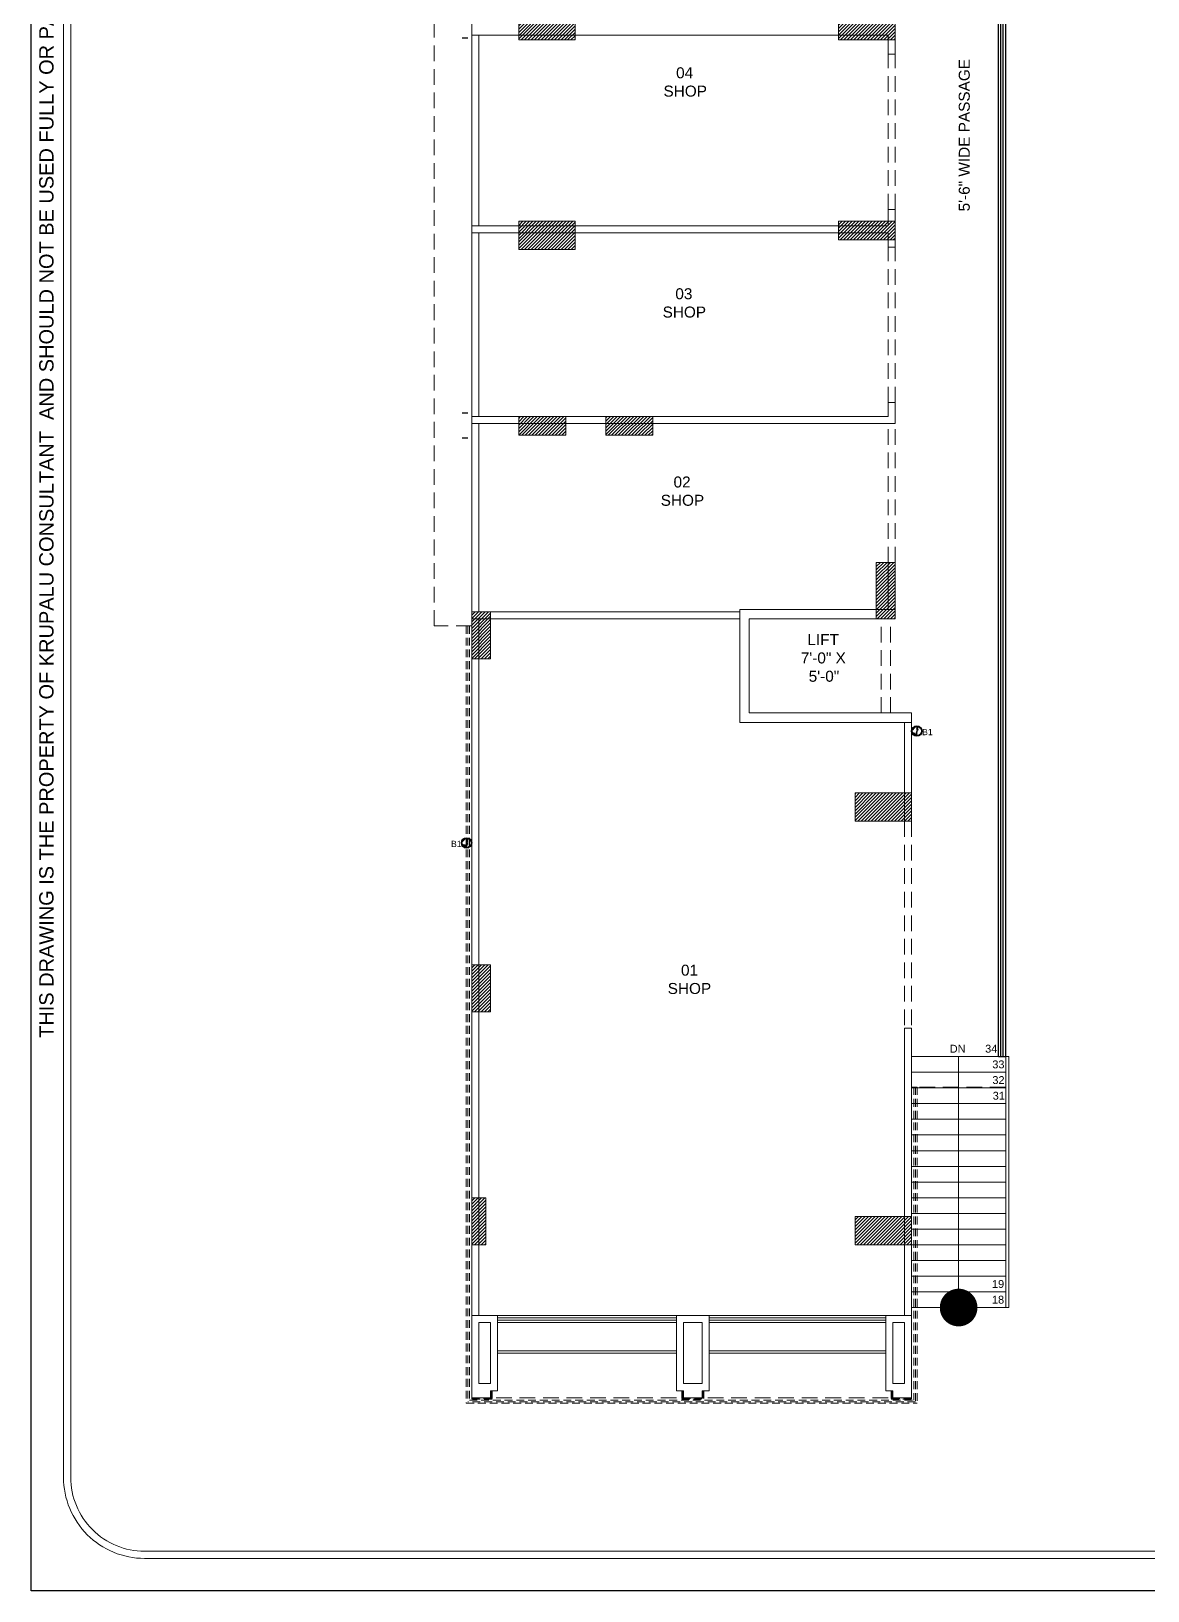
# Model space of a CAD drawing. Header units: inches. Extents: x 1807 to 67852, y 1160 to 20242.
# Drawn here: x 8459 to 9171, y 8038 to 9032 of the extents above; entities that cross this region are included whole.
import ezdxf

# ---------------------------------------------------------------- set-up
doc = ezdxf.new("R2010")
doc.units = ezdxf.units.IN
doc.header["$MEASUREMENT"] = 0
doc.linetypes.add('DASHED', pattern=[0.75, 0.5, -0.25])
doc.linetypes.add('DASHED2', pattern=[0.375, 0.25, -0.125])
doc.layers.get('0').update_dxf_attribs({"lineweight": 20})
for name, color, linetype, lineweight in [('02WINDOW & DOTTED', 8, 'Continuous', 20), ('4 upvc pip', 5, 'Continuous', 30), ('4 upvc pip hatch', 6, 'Continuous', 5), ('4. UPCV', 6, 'Continuous', 30), ('A-HATCH', 252, 'Continuous', 13), ('BLOCK', 7, 'Continuous', 0), ('column_01', 7, 'Continuous', 18), ('dotted line 4', 32, 'DASHED2', 30), ('HATCH', 8, 'Continuous', 0), ('Nstair', 8, 'Continuous', 20), ('PROJ.', 8, 'DASHED', 20), ('RAILING', 8, 'Continuous', 25), ('SHOP TEXT', 7, 'Continuous', 15), ('wall', 7, 'Continuous', 20)]:
    doc.layers.add(name, color=color, linetype=linetype, lineweight=lineweight)
doc.styles.add('Krupalu', font='arial.ttf', dxfattribs={"height": 8})
doc.styles.add('Krupalu 1', font='arial.ttf')
doc.styles.add('SCALE_72', font='sylfaen.ttf', dxfattribs={"height": 9})
doc.dimstyles.new('scale_72', dxfattribs={"dimtxt": 9, "dimasz": 4, "dimexe": 3, "dimexo": 3, "dimgap": 0.09, "dimtad": 0, "dimzin": 0, "dimdsep": 46, "dimlunit": 4, "dimtxsty": 'SCALE_72', "dimblk": 'ARCHTICK', "dimcen": 0, "dimdle": 3, "dimclrd": 256, "dimclre": 256, "dimclrt": 7, "dimadec": 0, "dimazin": 0, "dimtfac": 1, "dimtofl": 0, "dimtmove": 1, "dimatfit": 0, "dimldrblk": 'DOT', "dimfxl": 1, "dimtolj": 1, "dimtzin": 0, "dimlwd": -1, "dimlwe": -1, "dimarcsym": 0})
pattern_1 = [(45, (0, -2407.892), (-1.0606601718, 1.0606601718), [])]

# ---------------------------------------------------------------- blocks, each defined once
blk = doc.blocks.new('_ArchTick')
at = {"color": 0, "linetype": 'ByBlock', "const_width": 0.15}
blk.add_lwpolyline([(-0.5, -0.5), (0.5, 0.5)], dxfattribs=at)
blk = doc.blocks.new('rtytrut')
at = {"layer": 'HATCH'}
h = blk.add_hatch(dxfattribs=at)
h.set_pattern_fill('ANSI31', color=256, scale=12, style=0)
h.set_pattern_definition(pattern_1)
h.paths.add_polyline_path([(134987.68, -630534.39), (135023.68, -630534.39), (135023.68, -630552.39), (134987.68, -630552.39)])
h = blk.add_hatch(dxfattribs=at)
h.set_pattern_fill('ANSI31', color=256, scale=12, style=0)
h.set_pattern_definition(pattern_1)
h.paths.add_polyline_path([(135227.68, -630540.39), (135191.68, -630540.39), (135191.68, -630552.39), (135227.68, -630552.39)])
h = blk.add_hatch(dxfattribs=at)
h.set_pattern_fill('ANSI31', color=256, scale=12, style=0)
h.set_pattern_definition(pattern_1)
h.paths.add_polyline_path([(134987.68, -630685.89), (135023.68, -630685.89), (135023.68, -630667.89), (134987.68, -630667.89)])
h = blk.add_hatch(dxfattribs=at)
h.set_pattern_fill('ANSI31', color=256, scale=12, style=0)
h.set_pattern_definition(pattern_1)
h.paths.add_polyline_path([(135227.68, -630679.89), (135191.68, -630679.89), (135191.68, -630667.89), (135227.68, -630667.89)])
h = blk.add_hatch(dxfattribs=at)
h.set_pattern_fill('ANSI31', color=256, scale=12, style=0)
h.set_pattern_definition(pattern_1)
h.paths.add_polyline_path([(134987.68, -630804.39), (135017.68, -630804.39), (135017.68, -630792.39), (134987.68, -630792.39)])
h = blk.add_hatch(dxfattribs=at)
h.set_pattern_fill('ANSI31', color=256, scale=12, style=0)
h.set_pattern_definition(pattern_1)
h.paths.add_polyline_path([(135073.18, -630804.39), (135043.18, -630804.39), (135043.18, -630792.39), (135073.18, -630792.39)])
h = blk.add_hatch(dxfattribs=at)
h.set_pattern_fill('ANSI31', color=256, scale=12, style=0)
h.set_pattern_definition(pattern_1)
h.paths.add_polyline_path([(135215.68, -630921.39), (135215.68, -630885.39), (135227.68, -630885.39), (135227.68, -630921.39)])
h = blk.add_hatch(dxfattribs=at)
h.set_pattern_fill('ANSI31', color=256, scale=12, style=0)
h.set_pattern_definition(pattern_1)
h.paths.add_polyline_path([(134969.68, -630916.89), (134969.68, -630946.89), (134957.68, -630946.89), (134957.68, -630916.89)])
h = blk.add_hatch(dxfattribs=at)
h.set_pattern_fill('ANSI31', color=256, scale=12, style=0)
h.set_pattern_definition(pattern_1)
h.paths.add_polyline_path([(135238.18, -631032.39), (135202.18, -631032.39), (135202.18, -631050.39), (135238.18, -631050.39)])
h = blk.add_hatch(dxfattribs=at)
h.set_pattern_fill('ANSI31', color=256, scale=12, style=0)
h.set_pattern_definition(pattern_1)
h.paths.add_polyline_path([(134969.68, -631141.89), (134969.68, -631171.89), (134957.68, -631171.89), (134957.68, -631141.89)])
h = blk.add_hatch(dxfattribs=at)
h.set_pattern_fill('ANSI31', color=256, scale=12, style=0)
h.set_pattern_definition(pattern_1)
h.paths.add_polyline_path([(134966.68, -631320.39), (134966.68, -631290.39), (134957.68, -631290.39), (134957.68, -631320.39)])
h = blk.add_hatch(dxfattribs=at)
h.set_pattern_fill('ANSI31', color=256, scale=12, style=0)
h.set_pattern_definition(pattern_1)
h.paths.add_polyline_path([(135238.18, -631302.39), (135202.18, -631302.39), (135202.18, -631320.39), (135238.18, -631320.39)])
at = {"layer": 'column_01'}
for points in [[(134987.68, -630534.39), (135023.68, -630534.39), (135023.68, -630552.39), (134987.68, -630552.39)], [(135227.68, -630540.39), (135191.68, -630540.39), (135191.68, -630552.39), (135227.68, -630552.39)], [(134987.68, -630685.89), (135023.68, -630685.89), (135023.68, -630667.89), (134987.68, -630667.89)], [(135227.68, -630679.89), (135191.68, -630679.89), (135191.68, -630667.89), (135227.68, -630667.89)], [(134987.68, -630804.39), (135017.68, -630804.39), (135017.68, -630792.39), (134987.68, -630792.39)], [(135073.18, -630804.39), (135043.18, -630804.39), (135043.18, -630792.39), (135073.18, -630792.39)], [(135215.68, -630921.39), (135215.68, -630885.39), (135227.68, -630885.39), (135227.68, -630921.39)], [(134969.68, -630916.89), (134969.68, -630946.89), (134957.68, -630946.89), (134957.68, -630916.89)], [(135238.18, -631032.39), (135202.18, -631032.39), (135202.18, -631050.39), (135238.18, -631050.39)], [(134969.68, -631141.89), (134969.68, -631171.89), (134957.68, -631171.89), (134957.68, -631141.89)], [(134966.68, -631320.39), (134966.68, -631290.39), (134957.68, -631290.39), (134957.68, -631320.39)], [(135238.18, -631302.39), (135202.18, -631302.39), (135202.18, -631320.39), (135238.18, -631320.39)]]:
    blk.add_lwpolyline(points, close=True, dxfattribs=at)

msp = doc.modelspace()

# ---------------------------------------------------------------- hatches: boundary and pattern name
at = {"layer": '4 upvc pip hatch', "ltscale": 10}
h = msp.add_hatch(dxfattribs=at)
h.set_pattern_fill('ANSI31', color=256, scale=3, style=0)
h.set_pattern_definition([(315, (-54660.478, 149311.60004), (-0.2651650429, -0.2651650429), [])])
edge = h.paths.add_edge_path()
edge.add_spline(control_points=[(9023.91, 8588.63), (9024.32, 8588.07), (9025.35, 8586.68), (9023.08, 8584.62), (9024.07, 8583.23), (9024.47, 8582.66)], knot_values=[0, 0, 0, 0, 1.259254, 3.09623, 4.348223, 4.348223, 4.348223, 4.348223], degree=3, periodic=0)
edge.add_arc((9024.12, 8585.64), 3, 180, 276.73796, ccw=False)
edge.add_arc((9024.12, 8585.64), 3, 94.06339, 180, ccw=False)
h = msp.add_hatch(dxfattribs=at)
h.set_pattern_fill('ANSI31', color=256, scale=3, style=0)
h.set_pattern_definition([(315, (-54947.578, 149240.29438), (-0.2651650429, -0.2651650429), [])])
edge = h.paths.add_edge_path()
edge.add_spline(control_points=[(8736.81, 8517.32), (8737.22, 8516.76), (8738.25, 8515.37), (8735.98, 8513.32), (8736.97, 8511.92), (8737.37, 8511.35)], knot_values=[0, 0, 0, 0, 1.259254, 3.09623, 4.348223, 4.348223, 4.348223, 4.348223], degree=3, periodic=0)
edge.add_arc((8737.02, 8514.33), 3, 180, 276.73796, ccw=False)
edge.add_arc((8737.02, 8514.33), 3, 94.06339, 180, ccw=False)

# ---------------------------------------------------------------- linework, layer by layer
at = {"layer": '02WINDOW & DOTTED', "linetype": 'DASHED', "ltscale": 20}
for p, q in [((9005.82, 8918.17), (9005.82, 9017.17)), ((9005.82, 8918.17), (9005.82, 9017.17)), ((9005.82, 8918.17), (9005.82, 9017.17)), ((9005.82, 8918.17), (9005.82, 9017.17)), ((9010.32, 8918.17), (9010.32, 9017.17)), ((9010.32, 8918.17), (9010.32, 9017.17)), ((9010.32, 8918.17), (9010.32, 9017.17)), ((9010.32, 8918.17), (9010.32, 9017.17)), ((9005.82, 8795.17), (9005.82, 8894.17)), ((9005.82, 8795.17), (9005.82, 8894.17)), ((9005.82, 8795.17), (9005.82, 8894.17)), ((9005.82, 8795.17), (9005.82, 8894.17)), ((9010.32, 8795.17), (9010.32, 8894.17)), ((9010.32, 8795.17), (9010.32, 8894.17)), ((9010.32, 8795.17), (9010.32, 8894.17)), ((9010.32, 8795.17), (9010.32, 8894.17)), ((9005.82, 8693.17), (9005.82, 8781.67)), ((9005.82, 8693.17), (9005.82, 8781.67)), ((9005.82, 8693.17), (9005.82, 8781.67)), ((9005.82, 8693.17), (9005.82, 8781.67)), ((9010.32, 8693.17), (9010.32, 8781.67)), ((9010.32, 8693.17), (9010.32, 8781.67)), ((9010.32, 8693.17), (9010.32, 8781.67)), ((9010.32, 8693.17), (9010.32, 8781.67)), ((9001.32, 8597.17), (9001.32, 8657.17)), ((9001.32, 8597.17), (9001.32, 8657.17)), ((9001.32, 8597.17), (9001.32, 8657.17)), ((9001.32, 8597.17), (9001.32, 8657.17)), ((9007.32, 8597.17), (9007.32, 8657.17)), ((9007.32, 8597.17), (9007.32, 8657.17)), ((9007.32, 8597.17), (9007.32, 8657.17)), ((9007.32, 8597.17), (9007.32, 8657.17)), ((9016.32, 8528.17), (9016.32, 8396.17)), ((9016.32, 8528.17), (9016.32, 8396.17)), ((9016.32, 8528.17), (9016.32, 8396.17)), ((9016.32, 8528.17), (9016.32, 8396.17)), ((9020.82, 8528.17), (9020.82, 8396.17)), ((9020.82, 8528.17), (9020.82, 8396.17)), ((9020.82, 8528.17), (9020.82, 8396.17)), ((9020.82, 8528.17), (9020.82, 8396.17))]:
    msp.add_line(p, q, dxfattribs=at)
at = {"layer": '02WINDOW & DOTTED', "linetype": 'DASHED', "ltscale": 10}
for p, q in [((8736.82, 8652.67), (8736.82, 8157.17)), ((8736.82, 8652.67), (8740.32, 8652.67)), ((8736.82, 8652.67), (8736.82, 8157.17)), ((8736.82, 8652.67), (8740.32, 8652.67)), ((8736.82, 8652.67), (8736.82, 8157.17)), ((8736.82, 8652.67), (8736.82, 8157.17)), ((8736.82, 8652.67), (8740.32, 8652.67)), ((8736.82, 8652.67), (8740.32, 8652.67)), ((8737.82, 8652.67), (8737.82, 8158.17)), ((8737.82, 8652.67), (8737.82, 8158.17)), ((8737.82, 8652.67), (8737.82, 8158.17)), ((8737.82, 8652.67), (8737.82, 8158.17)), ((8738.82, 8652.67), (8738.82, 8159.17)), ((8738.82, 8652.67), (8738.82, 8159.17)), ((8738.82, 8652.67), (8738.82, 8159.17)), ((8738.82, 8652.67), (8738.82, 8159.17)), ((9024.32, 8358.67), (9020.82, 8358.67)), ((9024.32, 8358.67), (9020.82, 8358.67)), ((9024.32, 8358.67), (9020.82, 8358.67)), ((9024.32, 8358.67), (9020.82, 8358.67)), ((9022.32, 8358.67), (9022.32, 8159.17)), ((9022.32, 8358.67), (9022.32, 8159.17)), ((9022.32, 8358.67), (9022.32, 8159.17)), ((9022.32, 8358.67), (9022.32, 8159.17)), ((9023.32, 8358.67), (9023.32, 8158.17)), ((9023.32, 8358.67), (9023.32, 8158.17)), ((9023.32, 8358.67), (9023.32, 8158.17)), ((9023.32, 8358.67), (9023.32, 8158.17)), ((9024.32, 8358.67), (9024.32, 8157.17)), ((9024.32, 8358.67), (9024.32, 8157.17)), ((9024.32, 8358.67), (9024.32, 8157.17)), ((9024.32, 8358.67), (9024.32, 8157.17)), ((8752.82, 8165.17), (8752.82, 8160.17)), ((8752.82, 8165.17), (8752.82, 8160.17)), ((8752.82, 8165.17), (8752.82, 8160.17)), ((8752.82, 8165.17), (8752.82, 8160.17)), ((8753.32, 8165.17), (8753.32, 8159.67)), ((8753.32, 8165.17), (8753.32, 8159.67)), ((8753.32, 8165.17), (8753.32, 8159.67)), ((8753.32, 8165.17), (8753.32, 8159.67)), ((8874.32, 8165.17), (8874.32, 8159.67)), ((8874.32, 8165.17), (8874.32, 8159.67)), ((8874.32, 8165.17), (8874.32, 8159.67)), ((8874.32, 8165.17), (8874.32, 8159.67)), ((8874.82, 8165.17), (8874.82, 8160.17)), ((8874.82, 8165.17), (8874.82, 8160.17)), ((8874.82, 8165.17), (8874.82, 8160.17)), ((8874.82, 8165.17), (8874.82, 8160.17)), ((8887.82, 8165.17), (8887.82, 8160.17)), ((8887.82, 8165.17), (8887.82, 8160.17)), ((8887.82, 8165.17), (8887.82, 8160.17)), ((8887.82, 8165.17), (8887.82, 8160.17)), ((8888.32, 8165.17), (8888.32, 8159.67)), ((8888.32, 8165.17), (8888.32, 8159.67)), ((8888.32, 8165.17), (8888.32, 8159.67)), ((8888.32, 8165.17), (8888.32, 8159.67)), ((9007.82, 8165.17), (9007.82, 8159.67)), ((9007.82, 8165.17), (9007.82, 8159.67)), ((9007.82, 8165.17), (9007.82, 8159.67)), ((9007.82, 8165.17), (9007.82, 8159.67)), ((9008.32, 8165.17), (9008.32, 8160.17)), ((9008.32, 8165.17), (9008.32, 8160.17)), ((9008.32, 8165.17), (9008.32, 8160.17)), ((9008.32, 8165.17), (9008.32, 8160.17)), ((8736.82, 8157.17), (9024.32, 8157.17)), ((8736.82, 8157.17), (9024.32, 8157.17)), ((8736.82, 8157.17), (9024.32, 8157.17)), ((8736.82, 8157.17), (9024.32, 8157.17)), ((9023.32, 8158.17), (8737.82, 8158.17)), ((9023.32, 8158.17), (8737.82, 8158.17)), ((9023.32, 8158.17), (8737.82, 8158.17)), ((9023.32, 8158.17), (8737.82, 8158.17)), ((8738.82, 8159.17), (9022.32, 8159.17)), ((8738.82, 8159.17), (9022.32, 8159.17)), ((8738.82, 8159.17), (9022.32, 8159.17)), ((8738.82, 8159.17), (9022.32, 8159.17)), ((8740.32, 8160.67), (8740.32, 8159.67)), ((8740.32, 8160.67), (8740.32, 8159.67)), ((8740.32, 8160.67), (8740.32, 8159.67)), ((8740.32, 8160.67), (8740.32, 8159.67)), ((8752.82, 8160.17), (8740.32, 8160.17)), ((8752.82, 8160.17), (8740.32, 8160.17)), ((8752.82, 8160.17), (8740.32, 8160.17)), ((8752.82, 8160.17), (8740.32, 8160.17)), ((8753.32, 8159.67), (8740.32, 8159.67)), ((8753.32, 8159.67), (8740.32, 8159.67)), ((8753.32, 8159.67), (8740.32, 8159.67)), ((8753.32, 8159.67), (8740.32, 8159.67)), ((8874.32, 8159.67), (8888.32, 8159.67)), ((8874.32, 8159.67), (8888.32, 8159.67)), ((8874.32, 8159.67), (8888.32, 8159.67)), ((8874.32, 8159.67), (8888.32, 8159.67)), ((8874.82, 8160.17), (8887.82, 8160.17)), ((8874.82, 8160.17), (8887.82, 8160.17)), ((8874.82, 8160.17), (8887.82, 8160.17)), ((8874.82, 8160.17), (8887.82, 8160.17)), ((9007.82, 8159.67), (9020.82, 8159.67)), ((9007.82, 8159.67), (9020.82, 8159.67)), ((9007.82, 8159.67), (9020.82, 8159.67)), ((9007.82, 8159.67), (9020.82, 8159.67)), ((9008.32, 8160.17), (9020.82, 8160.17)), ((9008.32, 8160.17), (9020.82, 8160.17)), ((9008.32, 8160.17), (9020.82, 8160.17)), ((9008.32, 8160.17), (9020.82, 8160.17)), ((9020.82, 8160.67), (9020.82, 8159.67)), ((9020.82, 8160.67), (9020.82, 8159.67)), ((9020.82, 8160.67), (9020.82, 8159.67)), ((9020.82, 8160.67), (9020.82, 8159.67))]:
    msp.add_line(p, q, dxfattribs=at)
at = {"layer": '02WINDOW & DOTTED', "ltscale": 20}
for p, q in [((8756.82, 8213.17), (8870.82, 8213.17)), ((8756.82, 8213.17), (8870.82, 8213.17)), ((8756.82, 8213.17), (8870.82, 8213.17)), ((8756.82, 8213.17), (8870.82, 8213.17)), ((8891.82, 8213.17), (9004.32, 8213.17)), ((8891.82, 8213.17), (9004.32, 8213.17)), ((8891.82, 8213.17), (9004.32, 8213.17)), ((8891.82, 8213.17), (9004.32, 8213.17)), ((8756.82, 8211.67), (8870.82, 8211.67)), ((8756.82, 8211.67), (8870.82, 8211.67)), ((8756.82, 8211.67), (8870.82, 8211.67)), ((8756.82, 8211.67), (8870.82, 8211.67)), ((8756.82, 8210.17), (8870.82, 8210.17)), ((8756.82, 8210.17), (8870.82, 8210.17)), ((8756.82, 8210.17), (8870.82, 8210.17)), ((8756.82, 8210.17), (8870.82, 8210.17)), ((8756.82, 8208.67), (8870.82, 8208.67)), ((8756.82, 8208.67), (8870.82, 8208.67)), ((8756.82, 8208.67), (8870.82, 8208.67)), ((8756.82, 8208.67), (8870.82, 8208.67)), ((8891.82, 8211.67), (9004.32, 8211.67)), ((8891.82, 8211.67), (9004.32, 8211.67)), ((8891.82, 8211.67), (9004.32, 8211.67)), ((8891.82, 8211.67), (9004.32, 8211.67)), ((8891.82, 8210.17), (9004.32, 8210.17)), ((8891.82, 8210.17), (9004.32, 8210.17)), ((8891.82, 8210.17), (9004.32, 8210.17)), ((8891.82, 8210.17), (9004.32, 8210.17)), ((8891.82, 8208.67), (9004.32, 8208.67)), ((8891.82, 8208.67), (9004.32, 8208.67)), ((8891.82, 8208.67), (9004.32, 8208.67)), ((8891.82, 8208.67), (9004.32, 8208.67)), ((8756.82, 8190.67), (8870.82, 8190.67)), ((8756.82, 8190.67), (8870.82, 8190.67)), ((8756.82, 8190.67), (8870.82, 8190.67)), ((8756.82, 8190.67), (8870.82, 8190.67)), ((8756.82, 8189.17), (8870.82, 8189.17)), ((8756.82, 8189.17), (8870.82, 8189.17)), ((8756.82, 8189.17), (8870.82, 8189.17)), ((8756.82, 8189.17), (8870.82, 8189.17)), ((8891.82, 8190.67), (9004.32, 8190.67)), ((8891.82, 8190.67), (9004.32, 8190.67)), ((8891.82, 8190.67), (9004.32, 8190.67)), ((8891.82, 8190.67), (9004.32, 8190.67)), ((8891.82, 8189.17), (9004.32, 8189.17)), ((8891.82, 8189.17), (9004.32, 8189.17)), ((8891.82, 8189.17), (9004.32, 8189.17)), ((8891.82, 8189.17), (9004.32, 8189.17))]:
    msp.add_line(p, q, dxfattribs=at)
at = {"layer": '4 upvc pip'}
msp.add_lwpolyline([(8459.41, 9922.33), (11124.93, 9922.33), (11124.93, 8037.61), (8459.41, 8037.61)], close=True, dxfattribs=at)
at = {"layer": '4. UPCV', "ltscale": 10}
for centre, radius in [((9024.12, 8585.64), 3.3), ((9024.12, 8585.64), 3), ((8737.02, 8514.33), 3.3), ((8737.02, 8514.33), 3)]:
    msp.add_circle(centre, radius, dxfattribs=at)
for points in [[(9023.91, 8588.63), (9024.32, 8588.07), (9025.35, 8586.68), (9023.08, 8584.62), (9024.07, 8583.23), (9024.47, 8582.66)], [(8736.81, 8517.32), (8737.22, 8516.76), (8738.25, 8515.37), (8735.98, 8513.32), (8736.97, 8511.92), (8737.37, 8511.35)]]:
    msp.add_open_spline(points, degree=3, knots=[0, 0, 0, 0, 1.888881, 4.644345, 6.522333, 6.522333, 6.522333, 6.522333], dxfattribs=at)
at = {"layer": 'A-HATCH'}
for points in [[(11052.61, 9901.68), (8527.25, 9901.68, 0.414214), (8480.05, 9854.49), (8480.05, 8109.94, 0.414214), (8531.73, 8058.26), (11049.24, 8058.26, 0.414214), (11104.29, 8113.3), (11104.29, 9850, 0.414214)], [(11052.61, 9897.1), (8527.25, 9897.1, 0.414214), (8484.64, 9854.49), (8484.64, 8109.94, 0.414214), (8531.73, 8062.84), (11049.24, 8062.84, 0.414214), (11099.7, 8113.3), (11099.7, 9850, 0.414214)]]:
    msp.add_lwpolyline(points, format="xyb", close=True, dxfattribs=at)
at = {"layer": 'dotted line 4', "ltscale": 15}
for p, q in [((8734.18, 9027.52), (8738.67, 9027.52)), ((8734.18, 8788.48), (8738.67, 8788.48)), ((8734.18, 8772.52), (8738.67, 8772.52))]:
    msp.add_line(p, q, dxfattribs=at)
at = {"layer": 'Nstair', "linetype": 'ByBlock', "ltscale": 10}
for p, q in [((9020.82, 8378.17), (9080.82, 8378.17)), ((9020.82, 8378.17), (9080.82, 8378.17)), ((9020.82, 8378.17), (9080.82, 8378.17)), ((9020.82, 8378.17), (9080.82, 8378.17)), ((9020.82, 8368.17), (9080.82, 8368.17)), ((9020.82, 8368.17), (9080.82, 8368.17)), ((9020.82, 8368.17), (9080.82, 8368.17)), ((9020.82, 8368.17), (9080.82, 8368.17)), ((9020.82, 8358.17), (9080.82, 8358.17)), ((9020.82, 8358.17), (9080.82, 8358.17)), ((9020.82, 8358.17), (9080.82, 8358.17)), ((9020.82, 8358.17), (9080.82, 8358.17)), ((9020.82, 8348.17), (9080.82, 8348.17)), ((9020.82, 8348.17), (9080.82, 8348.17)), ((9020.82, 8348.17), (9080.82, 8348.17)), ((9020.82, 8348.17), (9080.82, 8348.17)), ((9020.82, 8338.17), (9080.82, 8338.17)), ((9020.82, 8338.17), (9080.82, 8338.17)), ((9020.82, 8338.17), (9080.82, 8338.17)), ((9020.82, 8338.17), (9080.82, 8338.17)), ((9020.82, 8328.17), (9080.82, 8328.17)), ((9020.82, 8328.17), (9080.82, 8328.17)), ((9020.82, 8328.17), (9080.82, 8328.17)), ((9020.82, 8328.17), (9080.82, 8328.17)), ((9020.82, 8318.17), (9080.82, 8318.17)), ((9020.82, 8318.17), (9080.82, 8318.17)), ((9020.82, 8318.17), (9080.82, 8318.17)), ((9020.82, 8318.17), (9080.82, 8318.17)), ((9020.82, 8308.17), (9080.82, 8308.17)), ((9020.82, 8308.17), (9080.82, 8308.17)), ((9020.82, 8308.17), (9080.82, 8308.17)), ((9020.82, 8308.17), (9080.82, 8308.17)), ((9020.82, 8298.17), (9080.82, 8298.17)), ((9020.82, 8298.17), (9080.82, 8298.17)), ((9020.82, 8298.17), (9080.82, 8298.17)), ((9020.82, 8298.17), (9080.82, 8298.17)), ((9020.82, 8288.17), (9080.82, 8288.17)), ((9020.82, 8288.17), (9080.82, 8288.17)), ((9020.82, 8288.17), (9080.82, 8288.17)), ((9020.82, 8288.17), (9080.82, 8288.17)), ((9020.82, 8278.17), (9080.82, 8278.17)), ((9020.82, 8278.17), (9080.82, 8278.17)), ((9020.82, 8278.17), (9080.82, 8278.17)), ((9020.82, 8278.17), (9080.82, 8278.17)), ((9020.82, 8268.17), (9080.82, 8268.17)), ((9020.82, 8268.17), (9080.82, 8268.17)), ((9020.82, 8268.17), (9080.82, 8268.17)), ((9020.82, 8268.17), (9080.82, 8268.17)), ((9020.82, 8258.17), (9080.82, 8258.17)), ((9020.82, 8258.17), (9080.82, 8258.17)), ((9020.82, 8258.17), (9080.82, 8258.17)), ((9020.82, 8258.17), (9080.82, 8258.17)), ((9020.82, 8248.17), (9080.82, 8248.17)), ((9020.82, 8248.17), (9080.82, 8248.17)), ((9020.82, 8248.17), (9080.82, 8248.17)), ((9020.82, 8248.17), (9080.82, 8248.17)), ((9020.82, 8238.17), (9080.82, 8238.17)), ((9020.82, 8238.17), (9080.82, 8238.17)), ((9020.82, 8238.17), (9080.82, 8238.17)), ((9020.82, 8238.17), (9080.82, 8238.17)), ((9020.82, 8228.17), (9080.82, 8228.17)), ((9020.82, 8228.17), (9080.82, 8228.17)), ((9020.82, 8228.17), (9080.82, 8228.17)), ((9020.82, 8228.17), (9080.82, 8228.17)), ((9020.82, 8218.17), (9080.82, 8218.17)), ((9020.82, 8218.17), (9080.82, 8218.17)), ((9020.82, 8218.17), (9080.82, 8218.17)), ((9020.82, 8218.17), (9080.82, 8218.17))]:
    msp.add_line(p, q, dxfattribs=at)
at = {"layer": 'PROJ.', "ltscale": 20}
msp.add_lwpolyline([(9080.82, 9368.17), (9080.82, 8358.67), (9020.82, 8358.67), (9020.82, 8160.67), (8740.32, 8160.67), (8740.32, 8652.67), (8716.32, 8652.67), (8716.32, 9404.17)], dxfattribs=at)
msp.add_lwpolyline([(9080.82, 9368.17), (9080.82, 8358.67), (9020.82, 8358.67), (9020.82, 8160.67), (8740.32, 8160.67), (8740.32, 8652.67), (8716.32, 8652.67), (8716.32, 9404.17)], dxfattribs=at)
msp.add_lwpolyline([(9080.82, 9368.17), (9080.82, 8358.67), (9020.82, 8358.67), (9020.82, 8160.67), (8740.32, 8160.67), (8740.32, 8652.67), (8716.32, 8652.67), (8716.32, 9404.17)], dxfattribs=at)
msp.add_lwpolyline([(9080.82, 9368.17), (9080.82, 8358.67), (9020.82, 8358.67), (9020.82, 8160.67), (8740.32, 8160.67), (8740.32, 8652.67), (8716.32, 8652.67), (8716.32, 9404.17)], dxfattribs=at)
at = {"layer": 'RAILING'}
msp.add_line((9076.32, 8378.17), (9080.82, 8378.17), dxfattribs=at)
msp.add_line((9076.32, 8378.17), (9080.82, 8378.17), dxfattribs=at)
msp.add_line((9076.32, 8378.17), (9080.82, 8378.17), dxfattribs=at)
msp.add_line((9076.32, 8378.17), (9080.82, 8378.17), dxfattribs=at)
for points in [[(9076.32, 8378.17), (9076.32, 9372.67, -0.414214), (9112.32, 9408.67), (9461.82, 9408.67)], [(9076.32, 8378.17), (9076.32, 9372.67, -0.414214), (9112.32, 9408.67), (9461.82, 9408.67)], [(9076.32, 8378.17), (9076.32, 9372.67, -0.414214), (9112.32, 9408.67), (9461.82, 9408.67)], [(9076.32, 8378.17), (9076.32, 9372.67, -0.414214), (9112.32, 9408.67), (9461.82, 9408.67)], [(9077.82, 8378.17), (9077.82, 9372.67, -0.414214), (9112.32, 9407.17), (9461.82, 9407.17)], [(9077.82, 8378.17), (9077.82, 9372.67, -0.414214), (9112.32, 9407.17), (9461.82, 9407.17)], [(9077.82, 8378.17), (9077.82, 9372.67, -0.414214), (9112.32, 9407.17), (9461.82, 9407.17)], [(9077.82, 8378.17), (9077.82, 9372.67, -0.414214), (9112.32, 9407.17), (9461.82, 9407.17)], [(9079.32, 8378.17), (9079.32, 9368.17, -0.414214), (9116.82, 9405.67), (9457.32, 9405.67)], [(9079.32, 8378.17), (9079.32, 9368.17, -0.414214), (9116.82, 9405.67), (9457.32, 9405.67)], [(9079.32, 8378.17), (9079.32, 9368.17, -0.414214), (9116.82, 9405.67), (9457.32, 9405.67)], [(9079.32, 8378.17), (9079.32, 9368.17, -0.414214), (9116.82, 9405.67), (9457.32, 9405.67)], [(9080.82, 8378.17), (9080.82, 9368.17, -0.414214), (9116.82, 9404.17), (9457.32, 9404.17)], [(9080.82, 8378.17), (9080.82, 9368.17, -0.414214), (9116.82, 9404.17), (9457.32, 9404.17)], [(9080.82, 8378.17), (9080.82, 9368.17, -0.414214), (9116.82, 9404.17), (9457.32, 9404.17)], [(9080.82, 8378.17), (9080.82, 9368.17, -0.414214), (9116.82, 9404.17), (9457.32, 9404.17)]]:
    msp.add_lwpolyline(points, format="xyb", dxfattribs=at)
at = {"layer": 'wall'}
for p, q in [((8740.32, 9404.17), (8740.32, 8160.67)), ((8740.32, 9404.17), (8740.32, 8160.67)), ((8740.32, 9404.17), (8740.32, 8160.67)), ((8740.32, 9404.17), (8740.32, 8160.67)), ((9010.32, 9042.67), (9010.32, 9017.17)), ((9010.32, 9042.67), (9010.32, 9017.17)), ((9010.32, 9042.67), (9010.32, 9017.17)), ((9010.32, 9042.67), (9010.32, 9017.17)), ((8740.32, 9029.17), (9005.82, 9029.17)), ((8740.32, 9029.17), (9005.82, 9029.17)), ((8740.32, 9029.17), (9005.82, 9029.17)), ((8740.32, 9029.17), (9005.82, 9029.17)), ((8744.82, 9029.17), (8744.82, 8907.67)), ((8744.82, 9029.17), (8744.82, 8907.67)), ((8744.82, 9029.17), (8744.82, 8907.67)), ((8744.82, 9029.17), (8744.82, 8907.67)), ((9005.82, 9029.17), (9005.82, 9017.17)), ((9005.82, 9029.17), (9005.82, 9017.17)), ((9005.82, 9029.17), (9005.82, 9017.17)), ((9005.82, 9029.17), (9005.82, 9017.17)), ((9005.82, 9017.17), (9010.32, 9017.17)), ((9005.82, 9017.17), (9010.32, 9017.17)), ((9005.82, 9017.17), (9010.32, 9017.17)), ((9005.82, 9017.17), (9010.32, 9017.17)), ((9005.82, 8918.17), (9005.82, 8907.67)), ((9005.82, 8918.17), (9010.32, 8918.17)), ((9005.82, 8918.17), (9010.32, 8918.17)), ((9005.82, 8918.17), (9005.82, 8907.67)), ((9005.82, 8918.17), (9010.32, 8918.17)), ((9005.82, 8918.17), (9005.82, 8907.67)), ((9005.82, 8918.17), (9010.32, 8918.17)), ((9005.82, 8918.17), (9005.82, 8907.67)), ((9010.32, 8918.17), (9010.32, 8894.17)), ((9010.32, 8918.17), (9010.32, 8894.17)), ((9010.32, 8918.17), (9010.32, 8894.17)), ((9010.32, 8918.17), (9010.32, 8894.17)), ((8740.32, 8907.67), (9005.82, 8907.67)), ((8740.32, 8907.67), (9005.82, 8907.67)), ((8740.32, 8907.67), (9005.82, 8907.67)), ((8740.32, 8907.67), (9005.82, 8907.67)), ((8740.32, 8903.17), (9005.82, 8903.17)), ((8740.32, 8903.17), (9005.82, 8903.17)), ((8740.32, 8903.17), (9005.82, 8903.17)), ((8740.32, 8903.17), (9005.82, 8903.17)), ((8744.82, 8903.17), (8744.82, 8786.17)), ((8744.82, 8903.17), (8744.82, 8786.17)), ((8744.82, 8903.17), (8744.82, 8786.17)), ((8744.82, 8903.17), (8744.82, 8786.17)), ((9005.82, 8903.17), (9005.82, 8894.17)), ((9005.82, 8903.17), (9005.82, 8894.17)), ((9005.82, 8903.17), (9005.82, 8894.17)), ((9005.82, 8903.17), (9005.82, 8894.17)), ((9005.82, 8894.17), (9010.32, 8894.17)), ((9005.82, 8894.17), (9010.32, 8894.17)), ((9005.82, 8894.17), (9010.32, 8894.17)), ((9005.82, 8894.17), (9010.32, 8894.17)), ((9005.82, 8795.17), (9005.82, 8786.17)), ((9005.82, 8795.17), (9010.32, 8795.17)), ((9005.82, 8795.17), (9010.32, 8795.17)), ((9005.82, 8795.17), (9005.82, 8786.17)), ((9005.82, 8795.17), (9010.32, 8795.17)), ((9005.82, 8795.17), (9005.82, 8786.17)), ((9005.82, 8795.17), (9010.32, 8795.17)), ((9005.82, 8795.17), (9005.82, 8786.17)), ((9010.32, 8795.17), (9010.32, 8781.67)), ((9010.32, 8795.17), (9010.32, 8781.67)), ((9010.32, 8795.17), (9010.32, 8781.67)), ((9010.32, 8795.17), (9010.32, 8781.67)), ((8740.32, 8786.17), (9005.82, 8786.17)), ((8740.32, 8786.17), (9005.82, 8786.17)), ((8740.32, 8786.17), (9005.82, 8786.17)), ((8740.32, 8786.17), (9005.82, 8786.17)), ((8740.32, 8781.67), (9010.32, 8781.67)), ((8740.32, 8781.67), (9010.32, 8781.67)), ((8740.32, 8781.67), (9010.32, 8781.67)), ((8740.32, 8781.67), (9010.32, 8781.67)), ((8744.82, 8781.67), (8744.82, 8661.67)), ((8744.82, 8781.67), (8744.82, 8661.67)), ((8744.82, 8781.67), (8744.82, 8661.67)), ((8744.82, 8781.67), (8744.82, 8661.67)), ((9005.82, 8693.17), (9005.82, 8663.17)), ((9010.32, 8693.17), (9005.82, 8693.17)), ((9005.82, 8693.17), (9005.82, 8663.17)), ((9010.32, 8693.17), (9005.82, 8693.17)), ((9010.32, 8693.17), (9005.82, 8693.17)), ((9005.82, 8693.17), (9005.82, 8663.17)), ((9005.82, 8693.17), (9005.82, 8663.17)), ((9010.32, 8693.17), (9005.82, 8693.17)), ((9010.32, 8693.17), (9010.32, 8657.17)), ((9010.32, 8693.17), (9010.32, 8657.17)), ((9010.32, 8693.17), (9010.32, 8657.17)), ((9010.32, 8693.17), (9010.32, 8657.17)), ((8740.32, 8661.67), (8740.32, 8661.67)), ((8740.32, 8661.67), (8911.32, 8661.67)), ((8740.32, 8661.67), (8911.32, 8661.67)), ((8740.32, 8661.67), (8740.32, 8661.67)), ((8740.32, 8661.67), (8911.32, 8661.67)), ((8740.32, 8661.67), (8911.32, 8661.67)), ((8740.32, 8661.67), (8740.32, 8661.67)), ((8740.32, 8661.67), (8740.32, 8661.67)), ((8911.32, 8663.17), (8911.32, 8591.17)), ((8911.32, 8663.17), (9010.32, 8663.17)), ((8911.32, 8663.17), (9010.32, 8663.17)), ((8911.32, 8663.17), (8911.32, 8591.17)), ((8911.32, 8663.17), (9010.32, 8663.17)), ((8911.32, 8663.17), (8911.32, 8591.17)), ((8911.32, 8663.17), (9010.32, 8663.17)), ((8911.32, 8663.17), (8911.32, 8591.17)), ((8740.32, 8657.17), (8740.32, 8657.17)), ((8740.32, 8657.17), (8911.32, 8657.17)), ((8740.32, 8657.17), (8911.32, 8657.17)), ((8740.32, 8657.17), (8740.32, 8657.17)), ((8740.32, 8657.17), (8911.32, 8657.17)), ((8740.32, 8657.17), (8911.32, 8657.17)), ((8740.32, 8657.17), (8740.32, 8657.17)), ((8740.32, 8657.17), (8740.32, 8657.17)), ((8744.82, 8657.18), (8744.82, 8213.17)), ((8744.82, 8657.18), (8744.82, 8213.17)), ((8744.82, 8657.18), (8744.82, 8213.17)), ((8744.82, 8657.18), (8744.82, 8213.17)), ((8917.32, 8657.17), (8917.32, 8597.17)), ((8917.32, 8657.17), (9010.32, 8657.17)), ((8917.32, 8657.17), (9010.32, 8657.17)), ((8917.32, 8657.17), (8917.32, 8597.17)), ((8917.32, 8657.17), (9010.32, 8657.17)), ((8917.32, 8657.17), (8917.32, 8597.17)), ((8917.32, 8657.17), (9010.32, 8657.17)), ((8917.32, 8657.17), (8917.32, 8597.17)), ((8911.32, 8591.17), (9020.82, 8591.17)), ((8911.32, 8591.17), (9020.82, 8591.17)), ((8911.32, 8591.17), (9020.82, 8591.17)), ((8911.32, 8591.17), (9020.82, 8591.17)), ((8917.32, 8597.17), (9020.82, 8597.17)), ((8917.32, 8597.17), (9020.82, 8597.17)), ((8917.32, 8597.17), (9020.82, 8597.17)), ((8917.32, 8597.17), (9020.82, 8597.17)), ((9016.32, 8591.17), (9016.32, 8528.17)), ((9016.32, 8591.17), (9016.32, 8528.17)), ((9016.32, 8591.17), (9016.32, 8528.17)), ((9016.32, 8591.17), (9016.32, 8528.17)), ((9020.82, 8597.17), (9020.82, 8528.17)), ((9020.82, 8597.17), (9020.82, 8528.17)), ((9020.82, 8597.17), (9020.82, 8528.17)), ((9020.82, 8597.17), (9020.82, 8528.17)), ((9020.82, 8528.17), (9016.32, 8528.17)), ((9020.82, 8528.17), (9016.32, 8528.17)), ((9020.82, 8528.17), (9016.32, 8528.17)), ((9020.82, 8528.17), (9016.32, 8528.17)), ((9016.32, 8396.17), (9016.32, 8213.17)), ((9020.82, 8396.17), (9016.32, 8396.17)), ((9020.82, 8396.17), (9016.32, 8396.17)), ((9016.32, 8396.17), (9016.32, 8213.17)), ((9016.32, 8396.17), (9016.32, 8213.17)), ((9020.82, 8396.17), (9016.32, 8396.17)), ((9020.82, 8396.17), (9016.32, 8396.17)), ((9016.32, 8396.17), (9016.32, 8213.17)), ((9020.82, 8396.17), (9020.82, 8160.67)), ((9020.82, 8396.17), (9020.82, 8160.67)), ((9020.82, 8396.17), (9020.82, 8160.67)), ((9020.82, 8396.17), (9020.82, 8160.67)), ((9080.82, 8378.17), (9080.82, 8218.17)), ((9080.82, 8378.17), (9082.82, 8378.17)), ((9080.82, 8378.17), (9082.82, 8378.17)), ((9080.82, 8378.17), (9080.82, 8218.17)), ((9080.82, 8378.17), (9080.82, 8218.17)), ((9080.82, 8378.17), (9082.82, 8378.17)), ((9080.82, 8378.17), (9082.82, 8378.17)), ((9080.82, 8378.17), (9080.82, 8218.17)), ((9082.82, 8378.17), (9082.82, 8218.17)), ((9082.82, 8378.17), (9082.82, 8218.17)), ((9082.82, 8378.17), (9082.82, 8218.17)), ((9082.82, 8378.17), (9082.82, 8218.17)), ((8756.82, 8213.17), (8740.32, 8213.17)), ((8756.82, 8213.17), (8740.32, 8213.17)), ((8756.82, 8213.17), (8740.32, 8213.17)), ((8756.82, 8213.17), (8740.32, 8213.17)), ((8756.82, 8213.17), (8756.82, 8165.17)), ((8756.82, 8213.17), (8756.82, 8165.17)), ((8756.82, 8213.17), (8756.82, 8165.17)), ((8756.82, 8213.17), (8756.82, 8165.17)), ((8870.82, 8213.17), (8870.82, 8165.17)), ((8891.82, 8213.17), (8870.82, 8213.17)), ((8891.82, 8213.17), (8870.82, 8213.17)), ((8870.82, 8213.17), (8870.82, 8165.17)), ((8891.82, 8213.17), (8870.82, 8213.17)), ((8870.82, 8213.17), (8870.82, 8165.17)), ((8891.82, 8213.17), (8870.82, 8213.17)), ((8870.82, 8213.17), (8870.82, 8165.17)), ((8891.82, 8213.17), (8891.82, 8165.17)), ((8891.82, 8213.17), (8891.82, 8165.17)), ((8891.82, 8213.17), (8891.82, 8165.17)), ((8891.82, 8213.17), (8891.82, 8165.17)), ((9004.32, 8213.17), (9020.82, 8213.17)), ((9004.32, 8213.17), (9004.32, 8165.17)), ((9004.32, 8213.17), (9004.32, 8165.17)), ((9004.32, 8213.17), (9020.82, 8213.17)), ((9004.32, 8213.17), (9020.82, 8213.17)), ((9004.32, 8213.17), (9004.32, 8165.17)), ((9004.32, 8213.17), (9004.32, 8165.17)), ((9004.32, 8213.17), (9020.82, 8213.17)), ((9080.82, 8218.17), (9082.82, 8218.17)), ((9080.82, 8218.17), (9082.82, 8218.17)), ((9080.82, 8218.17), (9082.82, 8218.17)), ((9080.82, 8218.17), (9082.82, 8218.17)), ((8744.82, 8208.67), (8744.82, 8169.67)), ((8752.32, 8208.67), (8744.82, 8208.67)), ((8752.32, 8208.67), (8744.82, 8208.67)), ((8744.82, 8208.67), (8744.82, 8169.67)), ((8744.82, 8208.67), (8744.82, 8169.67)), ((8752.32, 8208.67), (8744.82, 8208.67)), ((8752.32, 8208.67), (8744.82, 8208.67)), ((8744.82, 8208.67), (8744.82, 8169.67)), ((8752.32, 8208.67), (8752.32, 8169.67)), ((8752.32, 8208.67), (8752.32, 8169.67)), ((8752.32, 8208.67), (8752.32, 8169.67)), ((8752.32, 8208.67), (8752.32, 8169.67)), ((8875.32, 8208.67), (8887.32, 8208.67)), ((8875.32, 8208.67), (8875.32, 8169.67)), ((8875.32, 8208.67), (8875.32, 8169.67)), ((8875.32, 8208.67), (8887.32, 8208.67)), ((8875.32, 8208.67), (8887.32, 8208.67)), ((8875.32, 8208.67), (8875.32, 8169.67)), ((8875.32, 8208.67), (8875.32, 8169.67)), ((8875.32, 8208.67), (8887.32, 8208.67)), ((8887.32, 8208.67), (8887.32, 8169.67)), ((8887.32, 8208.67), (8887.32, 8169.67)), ((8887.32, 8208.67), (8887.32, 8169.67)), ((8887.32, 8208.67), (8887.32, 8169.67)), ((9008.82, 8208.67), (9016.32, 8208.67)), ((9008.82, 8208.67), (9016.32, 8208.67)), ((9008.82, 8208.67), (9008.82, 8169.67)), ((9008.82, 8208.67), (9008.82, 8169.67)), ((9008.82, 8208.67), (9016.32, 8208.67)), ((9008.82, 8208.67), (9016.32, 8208.67)), ((9008.82, 8208.67), (9016.32, 8208.67)), ((9008.82, 8208.67), (9016.32, 8208.67)), ((9008.82, 8208.67), (9008.82, 8169.67)), ((9008.82, 8208.67), (9008.82, 8169.67)), ((9008.82, 8208.67), (9016.32, 8208.67)), ((9008.82, 8208.67), (9016.32, 8208.67)), ((9016.32, 8208.67), (9016.32, 8169.67)), ((9016.32, 8208.67), (9016.32, 8169.67)), ((9016.32, 8208.67), (9016.32, 8169.67)), ((9016.32, 8208.67), (9016.32, 8169.67)), ((8744.82, 8169.67), (8752.32, 8169.67)), ((8744.82, 8169.67), (8752.32, 8169.67)), ((8744.82, 8169.67), (8752.32, 8169.67)), ((8744.82, 8169.67), (8752.32, 8169.67)), ((8752.32, 8165.17), (8752.32, 8160.67)), ((8752.32, 8165.17), (8756.82, 8165.17)), ((8752.32, 8165.17), (8756.82, 8165.17)), ((8752.32, 8165.17), (8752.32, 8160.67)), ((8752.32, 8165.17), (8752.32, 8160.67)), ((8752.32, 8165.17), (8756.82, 8165.17)), ((8752.32, 8165.17), (8756.82, 8165.17)), ((8752.32, 8165.17), (8752.32, 8160.67)), ((8870.82, 8165.17), (8875.32, 8165.17)), ((8870.82, 8165.17), (8875.32, 8165.17)), ((8870.82, 8165.17), (8875.32, 8165.17)), ((8870.82, 8165.17), (8875.32, 8165.17)), ((8875.32, 8169.67), (8887.32, 8169.67)), ((8875.32, 8169.67), (8887.32, 8169.67)), ((8875.32, 8169.67), (8887.32, 8169.67)), ((8875.32, 8169.67), (8887.32, 8169.67)), ((8875.32, 8165.17), (8875.32, 8160.67)), ((8875.32, 8165.17), (8875.32, 8160.67)), ((8875.32, 8165.17), (8875.32, 8160.67)), ((8875.32, 8165.17), (8875.32, 8160.67)), ((8887.32, 8165.17), (8891.82, 8165.17)), ((8887.32, 8165.17), (8887.32, 8160.67)), ((8887.32, 8165.17), (8887.32, 8160.67)), ((8887.32, 8165.17), (8891.82, 8165.17)), ((8887.32, 8165.17), (8891.82, 8165.17)), ((8887.32, 8165.17), (8887.32, 8160.67)), ((8887.32, 8165.17), (8887.32, 8160.67)), ((8887.32, 8165.17), (8891.82, 8165.17)), ((9004.32, 8165.17), (9008.82, 8165.17)), ((9004.32, 8165.17), (9008.82, 8165.17)), ((9004.32, 8165.17), (9008.82, 8165.17)), ((9004.32, 8165.17), (9008.82, 8165.17)), ((9008.82, 8169.67), (9016.32, 8169.67)), ((9008.82, 8169.67), (9016.32, 8169.67)), ((9008.82, 8169.67), (9016.32, 8169.67)), ((9008.82, 8169.67), (9016.32, 8169.67)), ((9008.82, 8165.17), (9008.82, 8160.67)), ((9008.82, 8165.17), (9008.82, 8160.67)), ((9008.82, 8165.17), (9008.82, 8160.67)), ((9008.82, 8165.17), (9008.82, 8160.67)), ((8740.32, 8160.67), (8752.32, 8160.67)), ((8740.32, 8160.67), (8752.32, 8160.67)), ((8740.32, 8160.67), (8752.32, 8160.67)), ((8740.32, 8160.67), (8752.32, 8160.67)), ((8875.32, 8160.67), (8887.32, 8160.67)), ((8875.32, 8160.67), (8887.32, 8160.67)), ((8875.32, 8160.67), (8887.32, 8160.67)), ((8875.32, 8160.67), (8887.32, 8160.67)), ((9008.82, 8160.67), (9020.82, 8160.67)), ((9008.82, 8160.67), (9020.82, 8160.67)), ((9008.82, 8160.67), (9020.82, 8160.67)), ((9008.82, 8160.67), (9020.82, 8160.67))]:
    msp.add_line(p, q, dxfattribs=at)

# ---------------------------------------------------------------- block references
at = {"layer": 'column_01'}
msp.add_blockref('rtytrut', (-126217.36, 639578.57), dxfattribs=at)
msp.add_blockref('rtytrut', (-126217.36, 639578.57), dxfattribs=at)
msp.add_blockref('rtytrut', (-126217.36, 639578.57), dxfattribs=at)
msp.add_blockref('rtytrut', (-126217.36, 639578.57), dxfattribs=at)

# ---------------------------------------------------------------- texts
at = {"layer": '4. UPCV', "ltscale": 10, "style": 'Krupalu 1'}
for p in [(9027.49, 8583.03), (8727.11, 8511.73)]:
    msp.add_text('B1', height=4, dxfattribs=at).set_placement(p)
at = {"layer": 'BLOCK', "style": 'Krupalu'}
msp.add_text('THIS DRAWING IS THE PROPERTY OF KRUPALU CONSULTANT  AND SHOULD NOT BE USED FULLY OR PARTLY FOR ANY OTHER PURPOSE OTHER THAN THAT ISSUED FOR WITHOUT THE PRIOR PERMISSION.', height=9.11182, rotation=90, dxfattribs=at).set_placement((8473.67, 8390.09))
at = {"layer": 'SHOP TEXT', "ltscale": 0.1, "style": 'Krupalu 1'}
for s, height, p in [('04 ', 7, (8870.66, 9001.76)), ('04 ', 7, (8870.66, 9001.76)), ('04 ', 7, (8870.66, 9001.76)), ('04 ', 7, (8870.66, 9001.76)), ('SHOP', 7, (8862.62, 8990.09)), ('SHOP', 7, (8862.62, 8990.09)), ('SHOP', 7, (8862.62, 8990.09)), ('SHOP', 7, (8862.62, 8990.09)), ('03 ', 7, (8870.18, 8860.92)), ('03 ', 7, (8870.18, 8860.92)), ('03 ', 7, (8870.18, 8860.92)), ('03 ', 7, (8870.18, 8860.92)), ('SHOP', 7, (8862.06, 8849.25)), ('SHOP', 7, (8862.06, 8849.25)), ('SHOP', 7, (8862.06, 8849.25)), ('SHOP', 7, (8862.06, 8849.25)), ('02', 7, (8869.03, 8740.92)), ('02', 7, (8869.03, 8740.92)), ('02', 7, (8869.03, 8740.92)), ('02', 7, (8869.03, 8740.92)), ('SHOP', 7, (8860.85, 8729.25)), ('SHOP', 7, (8860.85, 8729.25)), ('SHOP', 7, (8860.85, 8729.25)), ('SHOP', 7, (8860.85, 8729.25)), ('LIFT', 7, (8954.37, 8640.43)), ('LIFT', 7, (8954.37, 8640.43)), ('LIFT', 7, (8954.37, 8640.43)), ('LIFT', 7, (8954.37, 8640.43)), ('7\'-0" X ', 7, (8950.17, 8628.77)), ('7\'-0" X ', 7, (8950.17, 8628.77)), ('7\'-0" X ', 7, (8950.17, 8628.77)), ('7\'-0" X ', 7, (8950.17, 8628.77)), ('5\'-0"', 7, (8955.21, 8617.1)), ('5\'-0"', 7, (8955.21, 8617.1)), ('5\'-0"', 7, (8955.21, 8617.1)), ('5\'-0"', 7, (8955.21, 8617.1)), ('01 ', 7, (8873.79, 8429.74)), ('01 ', 7, (8873.79, 8429.74)), ('01 ', 7, (8873.79, 8429.74)), ('01 ', 7, (8873.79, 8429.74)), ('SHOP', 7, (8865.31, 8418.07)), ('SHOP', 7, (8865.31, 8418.07)), ('SHOP', 7, (8865.31, 8418.07)), ('SHOP', 7, (8865.31, 8418.07)), ('DN', 5, (9045.17, 8380.67)), ('DN', 5, (9045.17, 8380.67)), ('DN', 5, (9045.17, 8380.67)), ('DN', 5, (9045.17, 8380.67)), ('34', 5, (9067.73, 8380.69)), ('34', 5, (9067.73, 8380.69)), ('34', 5, (9067.73, 8380.69)), ('34', 5, (9067.73, 8380.69)), ('33', 5, (9072.28, 8370.69)), ('33', 5, (9072.28, 8370.69)), ('33', 5, (9072.28, 8370.69)), ('33', 5, (9072.28, 8370.69)), ('32', 5, (9072.33, 8360.69)), ('32', 5, (9072.33, 8360.69)), ('32', 5, (9072.33, 8360.69)), ('32', 5, (9072.33, 8360.69)), ('31', 5, (9072.54, 8350.69)), ('31', 5, (9072.54, 8350.69)), ('31', 5, (9072.54, 8350.69)), ('31', 5, (9072.54, 8350.69)), ('19', 5, (9072.08, 8230.7)), ('19', 5, (9072.08, 8230.7)), ('19', 5, (9072.08, 8230.7)), ('19', 5, (9072.08, 8230.7)), ('18', 5, (9072.08, 8220.69)), ('18', 5, (9072.08, 8220.69)), ('18', 5, (9072.08, 8220.69)), ('18', 5, (9072.08, 8220.69))]:
    msp.add_text(s, height=height, dxfattribs=at).set_placement(p)
msp.add_text('5\'-6" WIDE PASSAGE', height=7, rotation=90, dxfattribs=at).set_placement((9057.91, 8916.89))
msp.add_text('5\'-6" WIDE PASSAGE', height=7, rotation=90, dxfattribs=at).set_placement((9057.91, 8916.89))
msp.add_text('5\'-6" WIDE PASSAGE', height=7, rotation=90, dxfattribs=at).set_placement((9057.91, 8916.89))
msp.add_text('5\'-6" WIDE PASSAGE', height=7, rotation=90, dxfattribs=at).set_placement((9057.91, 8916.89))

# ---------------------------------------------------------------- leaders
at = {"layer": 'Nstair', "linetype": 'ByBlock', "ltscale": 10}
msp.add_leader([(9050.82, 8218.17), (9050.82, 8378.17)], dimstyle='scale_72', override={"dimasz": 24, "dimfxl": 3, "dimfxlon": 1, "dimtfill": 1, "dimarcsym": 1}, dxfattribs=at)
msp.add_leader([(9050.82, 8218.17), (9050.82, 8378.17)], dimstyle='scale_72', override={"dimasz": 24, "dimfxl": 3, "dimfxlon": 1, "dimtfill": 1, "dimarcsym": 1}, dxfattribs=at)
msp.add_leader([(9050.82, 8218.17), (9050.82, 8378.17)], dimstyle='scale_72', override={"dimasz": 24, "dimfxl": 3, "dimfxlon": 1, "dimtfill": 1, "dimarcsym": 1}, dxfattribs=at)
msp.add_leader([(9050.82, 8218.17), (9050.82, 8378.17)], dimstyle='scale_72', override={"dimasz": 24, "dimfxl": 3, "dimfxlon": 1, "dimtfill": 1, "dimarcsym": 1}, dxfattribs=at)

doc.saveas('drawing.dxf')
